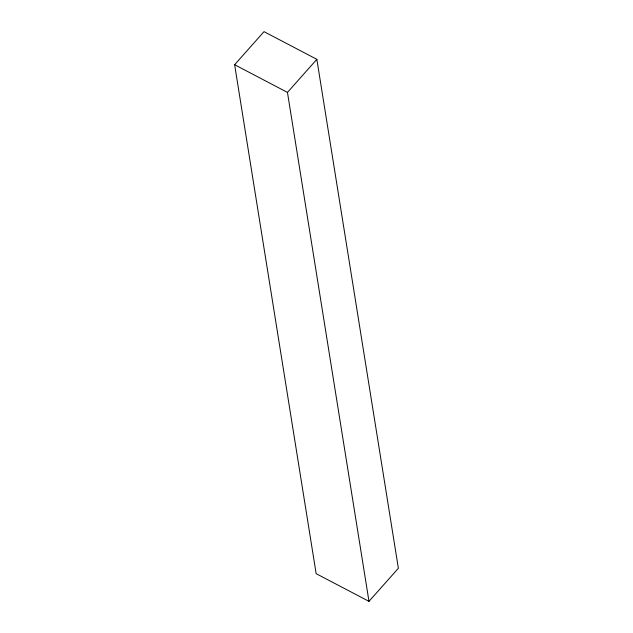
<?xml version="1.0" encoding="UTF-8"?>
<svg xmlns="http://www.w3.org/2000/svg" width="633" height="633" viewBox="0 0 633 633"><rect width="100%" height="100%" fill="white"/><g stroke="black" fill="none" stroke-linecap="round" stroke-linejoin="round"><path stroke-width="0.95" d="M234.629 64.724L264.016 31.65L316.848 59.328L398.371 568.276L368.984 601.35L316.152 573.672L234.629 64.724L287.461 92.402L368.984 601.35M287.461 92.402L316.848 59.328"/></g></svg>
